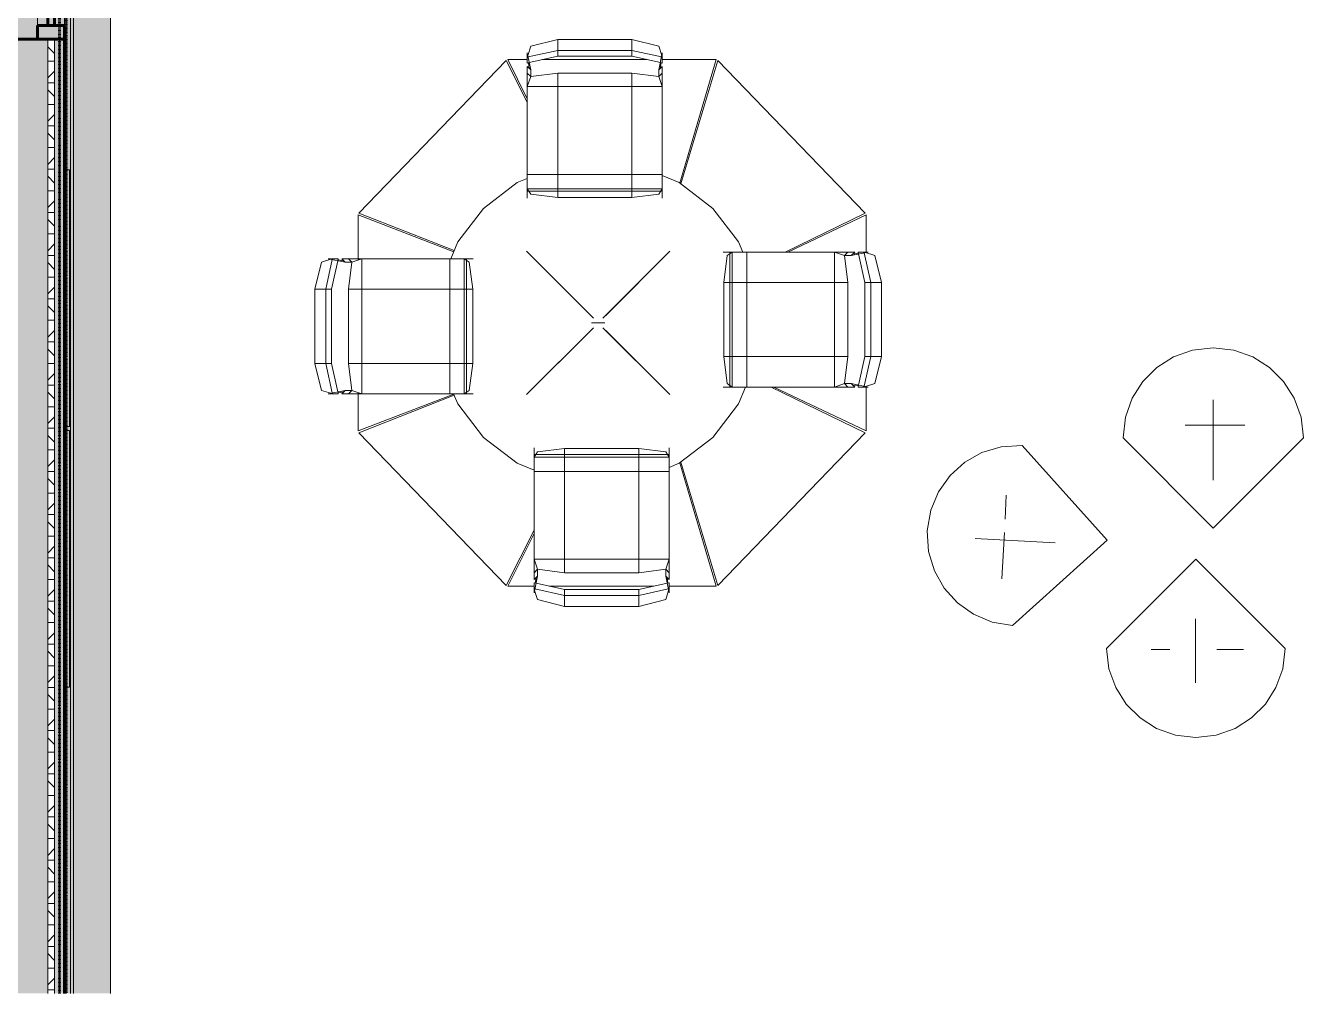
# Model space of a CAD drawing. Header units: inches. Extents: x -4061 to -1937, y 10959 to 12323.
# Drawn here: x -3406.1 to -3216.8, y 11023.2 to 11166.6 of the extents above; entities that cross this region are included whole.
import ezdxf

# ---------------------------------------------------------------- set-up
doc = ezdxf.new("R2010")
doc.units = ezdxf.units.IN
doc.header["$MEASUREMENT"] = 0
doc.linetypes.add('Dash 1_16_', pattern=[0.125, 0.0625, -0.0625])
for name, color, linetype, lineweight in [('0-1', 7, 'Continuous', 5), ('0-4', 7, 'Continuous', 9), ('A-DETL-GENF-1', 53, 'Continuous', 9), ('A-DETL-MBND-4', 7, 'Continuous', 9), ('A-DETL-MBND-5', 251, 'Continuous', 9), ('A-DETL-MBND-6', 247, 'Continuous', 9), ('A-GLAZ-1', 27, 'Continuous', 18), ('A-GLAZ-2', 10, 'Continuous', 18), ('A-GLAZ-3', 251, 'Continuous', 9), ('A-GLAZ-CURT-1', 90, 'Continuous', 9), ('A-GLAZ-CURT-2', 250, 'Continuous', 60), ('A-GLAZ-CWMG-1', 247, 'Continuous', 9), ('A-GLAZ-CWMG-2', 250, 'Continuous', 60), ('A-GLAZ-CWMG-3', 7, 'Continuous', 9), ('A-WALL-1', 8, 'Continuous', 5), ('A-WALL-2', 250, 'Continuous', 60), ('A-WALL-3', 10, 'Continuous', 18), ('A-WALL-4', 23, 'Continuous', 5), ('A-WALL-6', 27, 'Continuous', 18), ('A-WALL-PATT-3', 53, 'Continuous', 9), ('A-WALL-PATT-4', 43, 'Continuous', 9), ('C-PROP-LINE-2', 91, 'Dash 1_16_', 60), ('L-SITE', 91, 'Continuous', 9)]:
    doc.layers.add(name, color=color, linetype=linetype, lineweight=lineweight)
pattern_1 = [(0, (25.74, 1.51), (-38.4, -120.38), [0.392, -38.007]), (0, (25.74, 1.12), (-38.4, -120.38), [0.392, -38.007]), (0, (25.74, -14.85), (-38.4, -120.38), [0.392, -38.007]), (0, (25.74, -15.24), (-38.4, -120.38), [0.392, -38.007]), (0, (25.74, -31.2), (-38.4, -120.38), [0.393, -38.008]), (0, (25.74, -31.6), (-38.4, -120.38), [0.393, -38.008]), (0, (25.74, -47.56), (-38.4, -120.38), [0.393, -38.008]), (0, (25.74, -47.95), (-38.4, -120.38), [0.393, -38.008]), (0, (25.74, -63.92), (-38.4, -120.38), [0.393, -38.008]), (0, (25.74, -64.31), (-38.4, -120.38), [0.393, -38.008]), (0, (25.74, -80.28), (-38.4, -120.38), [0.393, -38.008]), (0, (25.74, -80.67), (-38.4, -120.38), [0.393, -38.008]), (0, (25.74, -96.63), (-38.4, -120.38), [0.393, -38.008]), (0, (25.74, -97.03), (-38.4, -120.38), [0.393, -38.008]), (0, (25.74, -112.99), (-38.4, -120.38), [0.392, -38.007]), (0, (25.74, -113.38), (-38.4, -120.38), [0.392, -38.007]), (0, (43.19, 1.51), (-38.4, -120.38), [0.393, -38.008]), (0, (43.19, 1.12), (-38.4, -120.38), [0.393, -38.008]), (0, (43.19, -14.85), (-38.4, -120.38), [0.393, -38.008]), (0, (43.19, -15.24), (-38.4, -120.38), [0.393, -38.008]), (0, (43.19, -31.2), (-38.4, -120.38), [0.393, -38.008]), (0, (43.19, -31.6), (-38.4, -120.38), [0.393, -38.008]), (0, (43.19, -47.56), (-38.4, -120.38), [0.393, -38.008]), (0, (43.19, -47.95), (-38.4, -120.38), [0.393, -38.008]), (0, (43.19, -63.92), (-38.4, -120.38), [0.393, -38.008]), (0, (43.19, -64.31), (-38.4, -120.38), [0.393, -38.008]), (0, (43.19, -80.28), (-38.4, -120.38), [0.393, -38.008]), (0, (43.19, -80.67), (-38.4, -120.38), [0.393, -38.008]), (0, (43.19, -96.63), (-38.4, -120.38), [0.393, -38.008]), (0, (43.19, -97.03), (-38.4, -120.38), [0.393, -38.008]), (0, (43.19, -112.99), (-38.4, -120.38), [0.392, -38.007]), (0, (43.19, -113.38), (-38.4, -120.38), [0.392, -38.007]), (0, (60.64, 1.51), (-38.4, -120.38), [0.392, -38.007]), (0, (60.64, 1.12), (-38.4, -120.38), [0.392, -38.007]), (0, (60.64, -14.85), (-38.4, -120.38), [0.392, -38.007]), (0, (60.64, -15.24), (-38.4, -120.38), [0.392, -38.007]), (0, (60.64, -31.2), (-38.4, -120.38), [0.392, -38.007]), (0, (60.64, -31.6), (-38.4, -120.38), [0.392, -38.007]), (0, (60.64, -47.56), (-38.4, -120.38), [0.392, -38.007]), (0, (60.64, -47.95), (-38.4, -120.38), [0.392, -38.007]), (0, (60.64, -63.92), (-38.4, -120.38), [0.392, -38.007]), (0, (60.64, -64.31), (-38.4, -120.38), [0.392, -38.007]), (0, (60.64, -80.28), (-38.4, -120.38), [0.392, -38.007]), (0, (60.64, -80.67), (-38.4, -120.38), [0.392, -38.007]), (0, (60.64, -96.63), (-38.4, -120.38), [0.392, -38.007]), (0, (60.64, -97.03), (-38.4, -120.38), [0.392, -38.007]), (0, (60.64, -112.99), (-38.4, -120.38), [0.392, -38.007]), (0, (60.64, -113.38), (-38.4, -120.38), [0.392, -38.007]), (270, (24, 4.063), (-38.4, -2e-15), [120, -0.375]), (270, (24.375, 4.063), (-38.4, -2e-15), [120, -0.375]), (270, (25.74, 1.51), (-38.4, -2e-15), [0.392, -119.982]), (270, (25.74, -14.848), (-38.4, -2e-15), [0.393, -119.983]), (270, (25.74, -31.206), (-38.4, -2e-15), [0.392, -119.982]), (270, (25.74, -47.563), (-38.4, -2e-15), [0.392, -119.982]), (270, (25.74, -63.92), (-38.4, -2e-15), [0.392, -119.982]), (270, (25.74, -80.277), (-38.4, -2e-15), [0.392, -119.982]), (270, (25.74, -96.634), (-38.4, -2e-15), [0.392, -119.982]), (270, (25.74, -112.99), (-38.4, -2e-15), [0.392, -119.982]), (270, (26.134, 1.51), (-38.4, -2e-15), [0.392, -119.982]), (270, (26.134, -14.848), (-38.4, -2e-15), [0.393, -119.983]), (270, (26.134, -31.206), (-38.4, -2e-15), [0.392, -119.982]), (270, (26.134, -47.563), (-38.4, -2e-15), [0.392, -119.982]), (270, (26.134, -63.92), (-38.4, -2e-15), [0.392, -119.982]), (270, (26.134, -80.277), (-38.4, -2e-15), [0.392, -119.982]), (270, (26.134, -96.634), (-38.4, -2e-15), [0.392, -119.982]), (270, (26.134, -112.99), (-38.4, -2e-15), [0.392, -119.982]), (270, (43.19, 1.51), (-38.4, -2e-15), [0.392, -119.982]), (270, (43.19, -14.848), (-38.4, -2e-15), [0.393, -119.983]), (270, (43.19, -31.206), (-38.4, -2e-15), [0.392, -119.982]), (270, (43.19, -47.563), (-38.4, -2e-15), [0.392, -119.982]), (270, (43.19, -63.92), (-38.4, -2e-15), [0.392, -119.982]), (270, (43.19, -80.277), (-38.4, -2e-15), [0.392, -119.982]), (270, (43.19, -96.634), (-38.4, -2e-15), [0.392, -119.982]), (270, (43.19, -112.99), (-38.4, -2e-15), [0.392, -119.982]), (270, (43.584, 1.51), (-38.4, -2e-15), [0.392, -119.982]), (270, (43.584, -14.848), (-38.4, -2e-15), [0.393, -119.983]), (270, (43.584, -31.206), (-38.4, -2e-15), [0.392, -119.982]), (270, (43.584, -47.563), (-38.4, -2e-15), [0.392, -119.982]), (270, (43.584, -63.92), (-38.4, -2e-15), [0.392, -119.982]), (270, (43.584, -80.277), (-38.4, -2e-15), [0.392, -119.982]), (270, (43.584, -96.634), (-38.4, -2e-15), [0.392, -119.982]), (270, (43.584, -112.99), (-38.4, -2e-15), [0.392, -119.982]), (270, (60.64, 1.51), (-38.4, -2e-15), [0.392, -119.982]), (270, (60.64, -14.848), (-38.4, -2e-15), [0.392, -119.982]), (270, (60.64, -31.206), (-38.4, -2e-15), [0.392, -119.982]), (270, (60.64, -47.563), (-38.4, -2e-15), [0.392, -119.982]), (270, (60.64, -63.92), (-38.4, -2e-15), [0.392, -119.982]), (270, (60.64, -80.277), (-38.4, -2e-15), [0.392, -119.982]), (270, (60.64, -96.634), (-38.4, -2e-15), [0.392, -119.982]), (270, (60.64, -112.99), (-38.4, -2e-15), [0.392, -119.982]), (270, (61.034, 1.51), (-38.4, -2e-15), [0.392, -119.982]), (270, (61.034, -14.848), (-38.4, -2e-15), [0.392, -119.982]), (270, (61.034, -31.206), (-38.4, -2e-15), [0.392, -119.982]), (270, (61.034, -47.563), (-38.4, -2e-15), [0.392, -119.982]), (270, (61.034, -63.92), (-38.4, -2e-15), [0.392, -119.982]), (270, (61.034, -80.277), (-38.4, -2e-15), [0.392, -119.982]), (270, (61.034, -96.634), (-38.4, -2e-15), [0.392, -119.982]), (270, (61.034, -112.99), (-38.4, -2e-15), [0.392, -119.982]), (180, (62.4, 4.44), (-38.4, -120.38), [38.025, -0.375]), (180, (62.4, 4.06), (-38.4, -120.38), [38.025, -0.375])]

# ---------------------------------------------------------------- blocks, each defined once
blk = doc.blocks.new('Basic Wall _ EXT - FIBER CEMENT - LARGE - ___-2162458-ENLARGED RCP - 1ST FLOOR PLAN - EAST')
at = {"layer": 'A-WALL-6'}
for points in [[(-3400.04, 11023.21), (-3399.44, 11023.21), (-3399.44, 11246.78), (-3400.05, 11247.39), (-3400.04, 11145.2), (-3399.55, 11145.2), (-3399.55, 11107.18), (-3400.05, 11107.18), (-3400.03, 11106.61), (-3399.55, 11106.61), (-3399.55, 11068.59), (-3400.05, 11068.59), (-3400.05, 11023.21)], [(-3399.44, 11023.21), (-3399.15, 11023.21), (-3399.15, 11246.49), (-3399.44, 11246.78), (-3399.44, 11027.91)], [(-3399.15, 11023.21), (-3399.02, 11023.21), (-3399.04, 11246.38), (-3399.15, 11246.45), (-3399.15, 11027.91)], [(-3398.96, 11023.21), (-3398.98, 11246.32), (-3399, 11246.31), (-3398.97, 11023.21), (-3398.97, 11023.21)], [(-3399.02, 11023.21), (-3399, 11023.21), (-3399.02, 11027.91)]]:
    blk.add_hatch(color=256, dxfattribs=at).paths.add_polyline_path(points, flags=0)
at = {"layer": 'A-WALL-3'}
for p, q in [((-3399.44, 11246.78), (-3400.05, 11247.39)), ((-3399.15, 11246.49), (-3399.44, 11246.78)), ((-3399.44, 11023.21), (-3399.44, 11246.78)), ((-3399, 11246.34), (-3399.02, 11246.36)), ((-3398.96, 11246.31), (-3398.96, 11023.21))]:
    blk.add_line(p, q, dxfattribs=at)
at = {"layer": 'A-WALL-3', "flags": 128}
for points in [[(-3399.02, 11246.36), (-3399.04, 11246.38), (-3399.07, 11246.41), (-3399.09, 11246.43), (-3399.11, 11246.45), (-3399.14, 11246.48), (-3399.15, 11246.49)], [(-3398.96, 11246.31), (-3398.96, 11246.31), (-3398.97, 11246.31), (-3398.98, 11246.32), (-3399, 11246.34)]]:
    blk.add_lwpolyline(points, dxfattribs=at)
blk = doc.blocks.new('Basic Wall _ EXT - FIBER CEMENT - SMALL - ___-2145932-ENLARGED RCP - 1ST FLOOR PLAN - EAST')
at = {"layer": 'A-DETL-MBND-6'}
blk.add_hatch(color=256, dxfattribs=at).paths.add_polyline_path([(-3398.96, 11023.21), (-3393.48, 11023.21), (-3393.48, 11240.83), (-3398.96, 11246.31), (-3398.96, 11027.91)], flags=0)
at = {"layer": 'A-DETL-MBND-4'}
blk.add_line((-3393.48, 11023.21), (-3393.48, 11240.83), dxfattribs=at)
blk = doc.blocks.new('_THE_ WINDOW _ DOOR - Window - 3rd Floor-V45-ENLARGED RCP - 1ST FLOOR PLAN - EAST')
at = {"layer": 'A-DETL-MBND-5'}
h = blk.add_hatch(dxfattribs=at)
h.set_pattern_fill('FP_9', color=256, style=0, pattern_type=2)
h.set_pattern_definition(pattern_1)
h.paths.add_polyline_path([(19.01, 4.19), (19.01, 4.44), (-19.01, 4.44), (-19.01, 4.19), (18.42, 4.19)], flags=0)
at = {"layer": 'A-DETL-MBND-6'}
blk.add_hatch(color=256, dxfattribs=at).paths.add_polyline_path([(19.01, 4.44), (19.01, 4.94), (-19.01, 4.94), (-19.01, 4.44), (19.01, 4.44)], flags=0)
at = {"layer": 'A-DETL-MBND-4'}
for p, q in [((19.01, 4.94), (-19.01, 4.94)), ((-19.01, 4.94), (-19.01, 4.44)), ((19.01, 4.44), (-19.01, 4.44)), ((-19.01, 4.44), (-19.01, 4.19)), ((19.01, 4.94), (19.01, 4.44))]:
    blk.add_line(p, q, dxfattribs=at)
blk = doc.blocks.new('_THE_ WINDOW _ DOOR - Window - 2nd Floor-2113388-ENLARGED RCP - 1ST FLOOR PLAN - EAST')
at = {"layer": 'A-GLAZ-1'}
blk.add_hatch(color=256, dxfattribs=at).paths.add_polyline_path([(3.51, 4.44), (19.01, 4.44), (19.01, 4.94), (-19.01, 4.94), (-19.01, 4.44), (-4.16, 4.44)], flags=0)
at = {"layer": 'A-GLAZ-3'}
h = blk.add_hatch(dxfattribs=at)
h.set_pattern_fill('FP_9', color=256, style=0, pattern_type=2)
h.set_pattern_definition(pattern_1)
h.paths.add_polyline_path([(18.84, 4.19), (19.01, 4.19), (19.01, 4.44), (-19.01, 4.44), (-19.01, 4.19), (11.17, 4.19)], flags=0)
at = {"layer": 'A-GLAZ-2'}
for p, q in [((19.01, 4.94), (-19.01, 4.94)), ((-19.01, 4.94), (-19.01, 4.44)), ((19.01, 4.44), (-19.01, 4.44)), ((-19.01, 4.44), (-19.01, 4.19)), ((19.01, 4.94), (19.01, 4.44)), ((19.01, 4.44), (19.01, 4.19))]:
    blk.add_line(p, q, dxfattribs=at)
blk = doc.blocks.new('Outdoor Table01 - 02ZUTB01_dwg-1294291-ENLARGED RCP - 1ST FLOOR PLAN - EAST')
at = {"layer": 'L-SITE'}
for p, q in [((-7, 41.99), (-11, 40.99)), ((-7, 41.99), (4, 41.99)), ((-7, 41.99), (-7, 40.37)), ((4, 41.99), (8, 40.99)), ((4, 41.99), (4, 40.37)), ((-11, 37.5), (-11.5, 40)), ((-11.5, 39.5), (-11.5, 40)), ((-11, 40.99), (-11.42, 39.62)), ((-7, 40.37), (-11.38, 39.4)), ((-7, 40.37), (4, 40.37)), ((-7, 40.37), (-7, 39.5)), ((4, 40.37), (8.38, 39.4)), ((4, 40.37), (4, 39.5)), ((8.42, 39.62), (8, 40.99)), ((8.5, 40), (8, 37.5)), ((8.5, 39.5), (8.5, 40)), ((-37.47, 16.26), (-15.64, 38.89)), ((-11.5, 30.7), (-15.64, 38.89)), ((-15.38, 39), (-11.5, 31.19)), ((-15.38, 39), (-11.5, 39)), ((-11.46, 39.24), (-11.5, 39.5)), ((-11.49, 39.42), (-11.5, 39.37)), ((-11.5, 39.37), (-11.5, 38.5)), ((-11.23, 38.56), (-11.5, 38.5)), ((-11.5, 20), (-11.5, 38)), ((-11.5, 38), (-11, 37.5)), ((-11.5, 37), (-11.5, 38)), ((-11.2, 37.7), (-11.34, 38.54)), ((-7, 39.5), (-11.21, 38.56)), ((-9.25, 39), (6.25, 39)), ((4, 39.5), (-7, 39.5)), ((8.21, 38.56), (4, 39.5)), ((8, 37.5), (8.5, 38)), ((8.34, 38.54), (8.2, 37.7)), ((8.5, 38.5), (8.23, 38.56)), ((8.5, 39.5), (8.46, 39.24)), ((8.5, 39.37), (8.49, 39.42)), ((8.5, 39.37), (8.5, 38.5)), ((8.5, 39), (15.49, 39)), ((8.5, 38), (8.5, 20)), ((8.5, 38), (8.5, 37)), ((10.1, 20.71), (15.49, 39)), ((10.22, 20.61), (15.74, 38.89)), ((15.74, 38.89), (37.57, 16.26)), ((-11.5, 20.5), (-11.5, 37)), ((-11.5, 37), (-11, 36.5)), ((-11.5, 35), (-11, 36.5)), ((-11, 37.5), (-11, 36.5)), ((-7, 37), (-11, 36.5)), ((4, 37), (-7, 37)), ((-7, 37), (-7, 35)), ((8, 36.5), (4, 37)), ((4, 35), (4, 37)), ((8, 36.5), (8, 37.5)), ((8, 36.5), (8.5, 37)), ((8.5, 35), (8, 36.5)), ((8.5, 37), (8.5, 20.5)), ((-11.5, 22), (-11.5, 35)), ((-7, 35), (-11.5, 35)), ((4, 35), (-7, 35)), ((-7, 35), (-7, 22)), ((4, 22), (4, 35)), ((8.5, 35), (4, 35)), ((8.5, 22), (8.5, 35)), ((-11.5, 19.5), (-11.5, 23)), ((8.5, 19.5), (8.5, 23)), ((-11.5, 21.82), (-14, 20.78)), ((-11.5, 22), (-11.5, 18.5)), ((-11.5, 19.87), (-11.5, 22)), ((-7, 22), (-11.5, 22)), ((4, 22), (-7, 22)), ((-7, 22), (-7, 19.87)), ((4, 19.87), (4, 22)), ((8.5, 22), (4, 22)), ((8.5, 18.5), (8.5, 22)), ((8.5, 19.87), (8.5, 22)), ((10, 20.78), (8.5, 21.41)), ((-14, 20.78), (-18.97, 16.97)), ((-11.5, 19.5), (-11.5, 20.5)), ((-11.5, 20.5), (-11.5, 20)), ((-11.5, 18.5), (-11.5, 20)), ((-11, 19.09), (-11.5, 19.87)), ((-7, 19.87), (-11.5, 19.87)), ((-11.5, 19.5), (8.5, 19.5)), ((-11.5, 19.5), (8.5, 19.5)), ((-11.5, 18.5), (-11.5, 19.5)), ((-7, 18.59), (-11, 19.09)), ((4, 19.87), (-7, 19.87)), ((-7, 19.87), (-7, 18.59)), ((8.5, 19.87), (4, 19.87)), ((4, 19.87), (4, 18.59)), ((8, 19.09), (4, 18.59)), ((8.5, 19.87), (8, 19.09)), ((8.5, 20.5), (8.5, 19.5)), ((8.5, 20.5), (8.5, 20)), ((8.5, 20), (8.5, 18.5)), ((8.5, 19.5), (8.5, 18.5)), ((14.97, 16.97), (10, 20.78)), ((4, 18.59), (-7, 18.59)), ((-23.39, 10.54), (-37.57, 16)), ((-37.57, 10.31), (-37.57, 16)), ((-23.32, 10.71), (-37.47, 16.26)), ((-18.97, 16.97), (-22.78, 12)), ((18.78, 12), (14.97, 16.97)), ((23.61, 9.5), (37.57, 16.26)), ((24, 9.5), (37.68, 16)), ((37.68, 16), (37.68, 9.5)), ((-22.78, 12), (-23.41, 10.5)), ((19.82, 9.5), (18.78, 12)), ((-43.99, 6), (-42.99, 10)), ((-41.62, 10.42), (-42.99, 10)), ((-42.37, 6), (-41.4, 10.38)), ((-41.5, 10.5), (-42, 10.5)), ((-42, 10.5), (-39.5, 10)), ((-41.24, 10.46), (-41.5, 10.5)), ((-40.56, 10.21), (-41.5, 6)), ((-41.37, 10.5), (-41.42, 10.49)), ((-41.37, 10.5), (-40.5, 10.5)), ((-40.5, 10.5), (-40.56, 10.23)), ((-39.7, 10.2), (-40.54, 10.34)), ((-39.5, 10), (-40, 10.5)), ((-40, 10.5), (-22, 10.5)), ((-40, 10.5), (-39, 10.5)), ((-38.5, 10), (-39.5, 10)), ((-38.5, 10), (-39, 10.5)), ((-39, 10.5), (-22.5, 10.5)), ((-38.5, 10), (-39, 6)), ((-37, 10.5), (-38.5, 10)), ((-24, 10.5), (-37, 10.5)), ((-37, 10.5), (-37, 6)), ((-21.5, 10.5), (-25, 10.5)), ((-20.5, 10.5), (-24, 10.5)), ((-21.87, 10.5), (-24, 10.5)), ((-24, 10.5), (-24, 6)), ((-22.5, 10.5), (-21.5, 10.5)), ((-22.5, 10.5), (-22, 10.5)), ((-22, 10.5), (-20.5, 10.5)), ((-21.87, 10.5), (-21.09, 10)), ((-21.87, 10.5), (-21.87, 6)), ((-21.5, -9.5), (-21.5, 10.5)), ((-21.5, -9.5), (-21.5, 10.5)), ((-21.5, 10.5), (-20.5, 10.5)), ((-21.09, 10), (-20.59, 6)), ((-2.71, 0.71), (-12.61, 10.61)), ((-3.41, 1.41), (-12.61, 10.61)), ((-1.29, 0.71), (8.61, 10.61)), ((-0.59, 1.41), (8.61, 10.61)), ((20, 9.5), (16.5, 9.5)), ((16.5, 9.5), (18, 9.5)), ((16.5, 9.5), (17.5, 9.5)), ((17.09, 9), (17.87, 9.5)), ((17.5, 9.5), (17.5, -10.5)), ((17.5, 9.5), (17.5, -10.5)), ((17.5, 9.5), (21, 9.5)), ((17.5, 9.5), (18.5, 9.5)), ((17.87, 9.5), (20, 9.5)), ((17.87, 5), (17.87, 9.5)), ((18, 9.5), (36, 9.5)), ((18.5, 9.5), (18, 9.5)), ((18.5, 9.5), (35, 9.5)), ((20, 9.5), (33, 9.5)), ((20, 5), (20, 9.5)), ((33, 9.5), (34.5, 9)), ((33, 5), (33, 9.5)), ((35, 9.5), (34.5, 9)), ((35, 9.5), (36, 9.5)), ((36, 9.5), (35.5, 9)), ((35.5, 9), (38, 9.5)), ((37.37, 9.5), (36.5, 9.5)), ((36.56, 9.23), (36.5, 9.5)), ((37.24, 9.46), (37.5, 9.5)), ((37.42, 9.49), (37.37, 9.5)), ((37.5, 9.5), (38, 9.5)), ((16.59, 5), (17.09, 9)), ((35.5, 9), (34.5, 9)), ((35, 5), (34.5, 9)), ((35.7, 9.2), (36.54, 9.34)), ((37.5, 5), (36.56, 9.21)), ((38.37, 5), (37.4, 9.38)), ((38.99, 9), (37.62, 9.42)), ((37.68, 9.44), (37.68, 9.4)), ((38.99, 9), (39.99, 5)), ((-43.99, -5), (-43.99, 6)), ((-43.99, 6), (-42.37, 6)), ((-42.37, -5), (-42.37, 6)), ((-42.37, 6), (-41.5, 6)), ((-41.5, 6), (-41.5, -5)), ((-39, 6), (-39, -5)), ((-37, 6), (-39, 6)), ((-24, 6), (-37, 6)), ((-37, 6), (-37, -5)), ((-21.87, 6), (-24, 6)), ((-24, 6), (-24, -5)), ((-21.87, 6), (-20.59, 6)), ((-21.87, 6), (-21.87, -5)), ((-20.59, 6), (-20.59, -5)), ((16.59, -6), (16.59, 5)), ((17.87, 5), (16.59, 5)), ((17.87, -6), (17.87, 5)), ((20, 5), (17.87, 5)), ((20, -6), (20, 5)), ((33, 5), (20, 5)), ((33, -6), (33, 5)), ((35, 5), (33, 5)), ((35, -6), (35, 5)), ((37.5, -6), (37.5, 5)), ((38.37, 5), (37.5, 5)), ((39.99, 5), (38.37, 5)), ((38.37, 5), (38.37, -6)), ((39.99, 5), (39.99, -6)), ((-3.41, 1.41), (-2.71, 0.71)), ((-2.71, 0.71), (-3.41, 1.41)), ((-0.59, 1.41), (-1.29, 0.71)), ((-0.59, 1.41), (-1.29, 0.71)), ((-2.71, -0.71), (-12.61, -10.61)), ((-3.41, -1.41), (-12.61, -10.61)), ((-2.71, -0.71), (-3.41, -1.41)), ((-2.71, -0.71), (-3.41, -1.41)), ((-3, 0), (-1, 0)), ((-3, 0), (-1, 0)), ((-1.29, -0.71), (8.61, -10.61)), ((-1.29, -0.71), (-0.59, -1.41)), ((-1.29, -0.71), (-0.59, -1.41)), ((-0.59, -1.41), (8.61, -10.61)), ((-43.99, -5), (-42.99, -9)), ((-43.99, -5), (-42.37, -5)), ((-42.37, -5), (-41.4, -9.38)), ((-42.37, -5), (-41.5, -5)), ((-41.5, -5), (-40.56, -9.21)), ((-39, -5), (-38.5, -9)), ((-39, -5), (-37, -5)), ((-37, -5), (-24, -5)), ((-37, -5), (-37, -9.5)), ((-24, -5), (-21.87, -5)), ((-24, -5), (-24, -9.5)), ((-21.87, -5), (-20.59, -5)), ((-21.87, -5), (-21.87, -9.5)), ((-20.59, -5), (-21.09, -9)), ((17.09, -10), (16.59, -6)), ((17.87, -6), (16.59, -6)), ((17.87, -10.5), (17.87, -6)), ((17.87, -6), (20, -6)), ((20, -10.5), (20, -6)), ((20, -6), (33, -6)), ((33, -10.5), (33, -6)), ((33, -6), (35, -6)), ((34.5, -10), (35, -6)), ((36.56, -10.21), (37.5, -6)), ((38.37, -6), (37.4, -10.38)), ((38.37, -6), (37.5, -6)), ((39.99, -6), (38.37, -6)), ((39.99, -6), (38.99, -10)), ((-42.99, -9), (-41.62, -9.42)), ((-39.5, -9), (-42, -9.5)), ((-41.24, -9.46), (-41.5, -9.5)), ((-40.56, -9.23), (-40.5, -9.5)), ((-39.7, -9.2), (-40.54, -9.34)), ((-40, -9.5), (-39.5, -9)), ((-39.5, -9), (-38.5, -9)), ((-39, -9.5), (-38.5, -9)), ((-37, -9.5), (-38.5, -9)), ((-37.57, -16), (-37.57, -9.31)), ((-21.09, -9), (-21.87, -9.5)), ((-41.5, -9.5), (-42, -9.5)), ((-41.42, -9.49), (-41.37, -9.5)), ((-41.37, -9.5), (-40.5, -9.5)), ((-22, -9.5), (-40, -9.5)), ((-39, -9.5), (-40, -9.5)), ((-22.5, -9.5), (-39, -9.5)), ((-23.39, -10.54), (-37.57, -16)), ((-23.32, -10.71), (-37.47, -16.26)), ((-24, -9.5), (-37, -9.5)), ((-21.5, -9.5), (-25, -9.5)), ((-20.5, -9.5), (-24, -9.5)), ((-21.87, -9.5), (-24, -9.5)), ((-23.82, -9.5), (-22.78, -12)), ((-21.5, -9.5), (-22.5, -9.5)), ((-22.5, -9.5), (-22, -9.5)), ((-20.5, -9.5), (-22, -9.5)), ((-20.5, -9.5), (-21.5, -9.5)), ((18, -10.5), (16.5, -10.5)), ((16.5, -10.5), (20, -10.5)), ((17.5, -10.5), (16.5, -10.5)), ((17.87, -10.5), (17.09, -10)), ((18.5, -10.5), (17.5, -10.5)), ((17.5, -10.5), (21, -10.5)), ((17.87, -10.5), (20, -10.5)), ((36, -10.5), (18, -10.5)), ((18.5, -10.5), (18, -10.5)), ((35, -10.5), (18.5, -10.5)), ((18.78, -12), (19.41, -10.5)), ((20, -10.5), (33, -10.5)), ((25.68, -10.5), (37.57, -16.26)), ((26.1, -10.5), (37.68, -16)), ((33, -10.5), (34.5, -10)), ((34.5, -10), (35, -10.5)), ((34.5, -10), (35.5, -10)), ((36, -10.5), (35, -10.5)), ((38, -10.5), (35.5, -10)), ((35.5, -10), (36, -10.5)), ((36.54, -10.34), (35.7, -10.2)), ((36.5, -10.5), (36.56, -10.23)), ((37.37, -10.5), (36.5, -10.5)), ((37.5, -10.5), (37.24, -10.46)), ((37.42, -10.49), (37.37, -10.5)), ((37.5, -10.5), (38, -10.5)), ((38.99, -10), (37.62, -10.42)), ((37.68, -10.4), (37.68, -10.44)), ((37.68, -10.5), (37.68, -16)), ((-22.78, -12), (-18.97, -16.97)), ((14.97, -16.97), (18.78, -12)), ((-15.64, -38.89), (-37.47, -16.26)), ((-18.97, -16.97), (-14, -20.78)), ((10, -20.78), (14.97, -16.97)), ((37.57, -16.26), (15.74, -38.89)), ((-12.5, -20), (-12.5, -18.5)), ((-12.5, -18.5), (-12.5, -22)), ((-12.5, -19.5), (-12.5, -18.5)), ((-12, -19.09), (-8, -18.59)), ((-8, -18.59), (3, -18.59)), ((-8, -19.87), (-8, -18.59)), ((3, -18.59), (7, -19.09)), ((3, -19.87), (3, -18.59)), ((7.5, -18.5), (7.5, -22)), ((7.5, -18.5), (7.5, -20)), ((7.5, -18.5), (7.5, -19.5)), ((-14, -20.78), (-12.5, -21.41)), ((-12.5, -19.87), (-12, -19.09)), ((7.5, -19.5), (-12.5, -19.5)), ((7.5, -19.5), (-12.5, -19.5)), ((-12.5, -20.5), (-12.5, -19.5)), ((-12.5, -19.5), (-12.5, -23)), ((-12.5, -19.87), (-12.5, -22)), ((-12.5, -19.87), (-8, -19.87)), ((-12.5, -38), (-12.5, -20)), ((-12.5, -20.5), (-12.5, -20)), ((-12.5, -37), (-12.5, -20.5)), ((-8, -19.87), (-8, -22)), ((-8, -19.87), (3, -19.87)), ((3, -22), (3, -19.87)), ((3, -19.87), (7.5, -19.87)), ((7, -19.09), (7.5, -19.87)), ((7.5, -19.5), (7.5, -23)), ((7.5, -19.5), (7.5, -20.5)), ((7.5, -19.87), (7.5, -22)), ((7.5, -20), (7.5, -38)), ((7.5, -20.5), (7.5, -20)), ((7.5, -20.5), (7.5, -37)), ((7.5, -21.82), (10, -20.78)), ((10.1, -20.71), (15.49, -39)), ((10.22, -20.61), (15.74, -38.89)), ((-12.5, -22), (-12.5, -35)), ((-12.5, -22), (-8, -22)), ((-8, -22), (-8, -35)), ((-8, -22), (3, -22)), ((3, -35), (3, -22)), ((3, -22), (7.5, -22)), ((7.5, -22), (7.5, -35)), ((-12.5, -32.68), (-15.64, -38.89)), ((-12.5, -33.2), (-15.38, -39)), ((-12.5, -35), (-12, -36.5)), ((-12.5, -35), (-8, -35)), ((-8, -35), (-8, -37)), ((-8, -35), (3, -35)), ((3, -37), (3, -35)), ((3, -35), (7.5, -35)), ((7.5, -35), (7, -36.5)), ((-12, -36.5), (-12.5, -37)), ((-12.5, -38), (-12.5, -37)), ((-12.5, -40), (-12, -37.5)), ((-12, -37.5), (-12.5, -38)), ((-12.2, -37.7), (-12.34, -38.54)), ((-12, -36.5), (-12, -37.5)), ((-12, -36.5), (-8, -37)), ((-8, -37), (3, -37)), ((3, -37), (7, -36.5)), ((7.5, -37), (7, -36.5)), ((7, -37.5), (7, -36.5)), ((7.5, -38), (7, -37.5)), ((7, -37.5), (7.5, -40)), ((7.2, -37.7), (7.34, -38.54)), ((7.5, -37), (7.5, -38)), ((-12.5, -39), (-15.38, -39)), ((-12.5, -39.37), (-12.5, -38.5)), ((-12.5, -38.5), (-12.23, -38.56)), ((-12.46, -39.24), (-12.5, -39.5)), ((-12.49, -39.42), (-12.5, -39.37)), ((-12.5, -39.5), (-12.5, -40)), ((-12, -40.99), (-12.42, -39.62)), ((-8, -40.37), (-12.38, -39.4)), ((-12.21, -38.56), (-8, -39.5)), ((5.25, -39), (-10.25, -39)), ((-8, -39.5), (3, -39.5)), ((-8, -40.37), (-8, -39.5)), ((3, -39.5), (7.21, -38.56)), ((3, -40.37), (7.38, -39.4)), ((3, -40.37), (3, -39.5)), ((7, -40.99), (7.42, -39.62)), ((7.23, -38.56), (7.5, -38.5)), ((7.46, -39.24), (7.5, -39.5)), ((7.49, -39.42), (7.5, -39.37)), ((7.5, -39.37), (7.5, -38.5)), ((15.49, -39), (7.5, -39)), ((7.5, -39.5), (7.5, -40)), ((-8, -41.99), (-12, -40.99)), ((3, -40.37), (-8, -40.37)), ((-8, -41.99), (-8, -40.37)), ((3, -41.99), (3, -40.37)), ((7, -40.99), (3, -41.99)), ((3, -41.99), (-8, -41.99))]:
    blk.add_line(p, q, dxfattribs=at)
blk = doc.blocks.new('Outdoor Table01 - Outdoor Table01-1899970-ENLARGED RCP - 1ST FLOOR PLAN - EAST')
at = {"extrusion": (0, 0, -1), "zscale": -1, "rotation": 180}
blk.add_blockref('Outdoor Table01 - 02ZUTB01_dwg-1294291-ENLARGED RCP - 1ST FLOOR PLAN - EAST', (0, 0), dxfattribs=at)
blk = doc.blocks.new('Rectangular Mullion - 2_ x 4_ rectangular-1900516-ENLARGED RCP - 1ST FLOOR PLAN - EAST')
at = {"layer": 'A-GLAZ-CWMG-1'}
h = blk.add_hatch(color=256, dxfattribs=at)
h.paths.add_polyline_path([(-3403.92, 11166.59), (-3402.8, 11166.59), (-3402.8, 11201.99), (-3404.3, 11201.99), (-3404.3, 11166.59)], flags=0)
h.paths.add_polyline_path([(-3400.3, 11166.59), (-3400.3, 11201.99), (-3401.8, 11201.99), (-3401.8, 11166.59)], flags=0)
at = {"layer": 'A-GLAZ-CWMG-3'}
for p, q in [((-3404.3, 11201.99), (-3404.3, 11166.59)), ((-3400.3, 11201.99), (-3400.3, 11166.59))]:
    blk.add_line(p, q, dxfattribs=at)
blk = doc.blocks.new('Rectangular Mullion - 2_ x 4_ rectangular-2110444-ENLARGED RCP - 1ST FLOOR PLAN - EAST')
at = {"layer": 'A-GLAZ-CWMG-1'}
blk.add_hatch(color=256, dxfattribs=at).paths.add_polyline_path([(-2, -0.5), (-2, 2), (0, 2), (0, -2), (-2, -2), (-2, -1.69)], flags=0)
at = {"layer": 'A-GLAZ-CWMG-2'}
for p, q in [((0, 2), (-2, 2)), ((-2, 2), (-2, -2)), ((0, -2), (0, 2)), ((-2, -2), (0, -2))]:
    blk.add_line(p, q, dxfattribs=at)
blk = doc.blocks.new('System Panel - Glazed-2110452-ENLARGED RCP - 1ST FLOOR PLAN - EAST')
at = {"layer": 'A-GLAZ-CURT-1'}
blk.add_hatch(color=256, dxfattribs=at).paths.add_polyline_path([(17.7, -0.5), (17.7, 0.5), (-17.7, 0.5), (-17.7, -0.5), (15.45, -0.5)], flags=0)
at = {"layer": 'A-GLAZ-CURT-2'}
for p, q in [((-17.7, -0.5), (-17.7, 0.5)), ((-17.7, 0.5), (17.7, 0.5)), ((17.7, 0.5), (17.7, -0.5)), ((17.7, -0.5), (-17.7, -0.5))]:
    blk.add_line(p, q, dxfattribs=at)
blk = doc.blocks.new('dwayne 23733 - dwayne 23733-2121486-ENLARGED RCP - 1ST FLOOR PLAN - EAST')
at = {"layer": 'A-DETL-GENF-1'}
for p, q in [((-13.72, 0.19), (-0.5, 13.4)), ((12.71, 0.19), (-0.5, 13.4)), ((-0.54, 4.58), (-0.54, -4.9)), ((-13.72, 0.19), (-13.37, -2.84)), ((12.36, -2.84), (12.71, 0.19)), ((-7.12, 0), (-4.34, 0)), ((6.54, 0), (2.6, 0)), ((-13.37, -2.84), (-12.37, -5.62)), ((11.37, -5.62), (12.36, -2.84)), ((-12.37, -5.62), (-10.81, -8.08)), ((9.81, -8.08), (11.37, -5.62)), ((-10.81, -8.08), (-8.77, -10.12)), ((7.76, -10.12), (9.81, -8.08)), ((-8.77, -10.12), (-6.31, -11.69)), ((5.31, -11.69), (7.76, -10.12)), ((-6.31, -11.69), (-3.53, -12.68)), ((-3.53, -12.68), (-0.5, -13.03)), ((-0.5, -13.03), (2.53, -12.68)), ((2.53, -12.68), (5.31, -11.69))]:
    blk.add_line(p, q, dxfattribs=at)
blk = doc.blocks.new('tina 23824 - tina 23824-2121476-ENLARGED RCP - 1ST FLOOR PLAN - EAST')
at = {"layer": 'A-DETL-GENF-1'}
for p, q in [((-13.36, 0), (0, 13.36)), ((13.36, 0), (0, 13.36)), ((0, 6.27), (0, -5.63)), ((-13.36, 0), (-13.01, -3.06)), ((4.17, -1.88), (-4.66, -1.88)), ((13.01, -3.06), (13.36, 0)), ((-13.01, -3.06), (-12, -5.87)), ((12, -5.87), (13.01, -3.06)), ((-12, -5.87), (-10.42, -8.35)), ((10.42, -8.35), (12, -5.87)), ((-10.42, -8.35), (-8.35, -10.42)), ((8.35, -10.42), (10.42, -8.35)), ((-8.35, -10.42), (-5.87, -12)), ((5.87, -12), (8.35, -10.42)), ((-5.87, -12), (-3.06, -13.01)), ((-3.06, -13.01), (0, -13.36)), ((0, -13.36), (3.06, -13.01)), ((3.06, -13.01), (5.87, -12))]:
    blk.add_line(p, q, dxfattribs=at)
blk = doc.blocks.new('yinyin 25485 - yinyin 25485-2121478-ENLARGED RCP - 1ST FLOOR PLAN - EAST')
at = {"layer": 'A-DETL-GENF-1'}
for p, q in [((-13.35, 0), (0, 13.35)), ((13.35, 0), (0, 13.35)), ((0.77, -6.21), (0.77, 5.66)), ((-13.35, 0), (-13, -3.06)), ((13, -3.06), (13.35, 0)), ((-13, -3.06), (-11.99, -5.87)), ((-2.33, -1.94), (-5.88, -1.94)), ((-0.34, -1.94), (6.55, -1.94)), ((11.99, -5.87), (13, -3.06)), ((-11.99, -5.87), (-10.42, -8.35)), ((10.42, -8.35), (11.99, -5.87)), ((-10.42, -8.35), (-8.35, -10.42)), ((8.35, -10.42), (10.42, -8.35)), ((-8.35, -10.42), (-5.87, -11.99)), ((5.87, -11.99), (8.35, -10.42)), ((-5.87, -11.99), (-3.06, -13)), ((-3.06, -13), (0, -13.35)), ((0, -13.35), (3.06, -13)), ((3.06, -13), (5.87, -11.99))]:
    blk.add_line(p, q, dxfattribs=at)
blk = doc.blocks.new('CTR - 1st Phase - Shell_rvt-1-ENLARGED RCP - 1ST FLOOR PLAN - EAST')
at = {"layer": 'A-WALL-1'}
h = blk.add_hatch(color=256, dxfattribs=at)
h.paths.add_polyline_path([(-3401.8, 11023.21), (-3401.05, 11023.21), (-3401.05, 11164.59), (-3401.8, 11164.59), (-3401.8, 11027.91)], flags=0)
h.paths.add_polyline_path([(-3401.05, 11277.29), (-3401.05, 11285.91), (-3401.8, 11285.91), (-3401.8, 11277.29)], flags=0)
for points in [[(-3404.76, 11164.59), (-3404.3, 11164.59), (-3404.3, 11277.29), (-3408.92, 11277.29), (-3408.92, 11164.59), (-3408.3, 11164.59)], [(-3400.3, 11145.2), (-3400.05, 11145.2), (-3400.05, 11247.39), (-3400.3, 11247.39), (-3400.3, 11145.35)]]:
    blk.add_hatch(color=256, dxfattribs=at).paths.add_polyline_path(points, flags=0)
h = blk.add_hatch(color=256, dxfattribs=at)
h.paths.add_polyline_path([(-3400.05, 11023.21), (-3400.05, 11068.59), (-3400.3, 11068.59), (-3400.3, 11023.21)], flags=0)
h.paths.add_polyline_path([(-3400.3, 11106.61), (-3400.05, 11106.61), (-3400.06, 11107.18), (-3400.3, 11107.18), (-3400.3, 11106.99)], flags=0)
at = {"layer": 'A-WALL-4'}
h = blk.add_hatch(color=256, dxfattribs=at)
h.paths.add_polyline_path([(-3400.36, 11023.21), (-3400.3, 11023.21), (-3400.3, 11164.59), (-3401.05, 11164.59), (-3401.05, 11023.21), (-3400.84, 11023.21)], flags=0)
h.paths.add_polyline_path([(-3401.05, 11277.29), (-3400.3, 11277.29), (-3400.3, 11285.91), (-3401.05, 11285.91), (-3401.05, 11278.39)], flags=0)
at = {"layer": 'A-WALL-PATT-3'}
h = blk.add_hatch(dxfattribs=at)
h.set_pattern_fill('FP_17', color=256, style=0, pattern_type=2)
h.set_pattern_definition([(161.57, (0.32, 0.32), (-2.560496185, -0.000537386), [0, -18.214, 2.022, 0]), (18.43, (-0.32, 0.32), (-2.560496185, 0.000537386), [0, -18.214, 2.022, 0]), (108.43, (0.32, 0.32), (1.27922091, -6.400876726), [6.07, -14.166]), (71.57, (-0.32, 0.32), (1.27922091, 6.400876726), [6.07, -14.166])])
h.paths.add_polyline_path([(-3408.3, 11023.21), (-3402.8, 11023.21), (-3402.8, 11164.59), (-3408.3, 11164.59), (-3408.3, 11027.91)], flags=0)
h.paths.add_polyline_path([(-3408.3, 11277.29), (-3402.8, 11277.29), (-3402.8, 11285.91), (-3408.3, 11285.91), (-3408.3, 11279.04)], flags=0)
at = {"layer": 'A-WALL-PATT-4'}
h = blk.add_hatch(dxfattribs=at)
h.set_pattern_fill('FP_18', color=256, style=0, pattern_type=2)
h.set_pattern_definition([(0, (0, 0), (0, 3.199), []), (315, (0, 0), (3.19895108, 0), [4.524, -4.524]), (45, (0, 0), (3.19895108, 0), [4.524, -4.524])])
h.paths.add_polyline_path([(-3402.69, 11023.21), (-3401.8, 11023.21), (-3401.8, 11164.59), (-3402.8, 11164.59), (-3402.8, 11023.21), (-3402.72, 11023.21)], flags=0)
h.paths.add_polyline_path([(-3402.8, 11277.29), (-3401.8, 11277.29), (-3401.8, 11285.91), (-3402.8, 11285.91), (-3402.8, 11280.33)], flags=0)
at = {"layer": 'A-WALL-2'}
for p, q in [((-3408.92, 11164.59), (-3400.3, 11164.59)), ((-3400.3, 11164.59), (-3400.3, 11023.21))]:
    blk.add_line(p, q, dxfattribs=at)
at = {"layer": 'A-WALL-3'}
for p, q in [((-3400.05, 11145.2), (-3400.05, 11247.39)), ((-3402.8, 11164.59), (-3402.8, 11023.21)), ((-3401.8, 11164.59), (-3401.8, 11023.21)), ((-3401.05, 11164.59), (-3401.05, 11023.21)), ((-3400.3, 11145.2), (-3400.05, 11145.2)), ((-3400.3, 11107.18), (-3400.05, 11107.18)), ((-3400.05, 11106.61), (-3400.05, 11107.18)), ((-3400.3, 11106.61), (-3400.05, 11106.61)), ((-3400.05, 11068.59), (-3400.3, 11068.59)), ((-3400.05, 11023.21), (-3400.05, 11068.59))]:
    blk.add_line(p, q, dxfattribs=at)
at = {"layer": '0-4'}
for name, p in [('Basic Wall _ EXT - FIBER CEMENT - LARGE - ___-2162458-ENLARGED RCP - 1ST FLOOR PLAN - EAST', (0, 0)), ('Basic Wall _ EXT - FIBER CEMENT - SMALL - ___-2145932-ENLARGED RCP - 1ST FLOOR PLAN - EAST', (0, 0)), ('Rectangular Mullion - 2_ x 4_ rectangular-1900516-ENLARGED RCP - 1ST FLOOR PLAN - EAST', (0, 0)), ('Outdoor Table01 - Outdoor Table01-1899970-ENLARGED RCP - 1ST FLOOR PLAN - EAST', (-3319.25, 11122.54)), ('dwayne 23733 - dwayne 23733-2121486-ENLARGED RCP - 1ST FLOOR PLAN - EAST', (-3232.21, 11074.14))]:
    blk.add_blockref(name, p, dxfattribs=at)
for name, p, rotation in [('System Panel - Glazed-2110452-ENLARGED RCP - 1ST FLOOR PLAN - EAST', (-3402.3, 11184.29), 269.9999999999984), ('_THE_ WINDOW _ DOOR - Window - 3rd Floor-V45-ENLARGED RCP - 1ST FLOOR PLAN - EAST', (-3404.49, 11126.19), 269.9999999999999), ('tina 23824 - tina 23824-2121476-ENLARGED RCP - 1ST FLOOR PLAN - EAST', (-3230.13, 11105.51), 180), ('_THE_ WINDOW _ DOOR - Window - 2nd Floor-2113388-ENLARGED RCP - 1ST FLOOR PLAN - EAST', (-3404.49, 11087.6), 269.9999999999999), ('yinyin 25485 - yinyin 25485-2121478-ENLARGED RCP - 1ST FLOOR PLAN - EAST', (-3259.16, 11091.05), 266.9999999999994)]:
    blk.add_blockref(name, p, dxfattribs=dict(at, rotation=rotation))
at = {"layer": '0-4', "extrusion": (0, 0, -1), "rotation": 270.0000000000016}
blk.add_blockref('Rectangular Mullion - 2_ x 4_ rectangular-2110444-ENLARGED RCP - 1ST FLOOR PLAN - EAST', (3402.3, 11164.59), dxfattribs=at)
blk = doc.blocks.new('Family - ___-1870007-ENLARGED RCP - 1ST FLOOR PLAN - EAST')
at = {"layer": 'C-PROP-LINE-2'}
blk.add_line((-3400.05, 11247.39), (-3400.05, 11023.21), dxfattribs=at)
blk = doc.blocks.new('Family - ___-1870574-ENLARGED RCP - 1ST FLOOR PLAN - EAST')
at = {"layer": 'C-PROP-LINE-2'}
blk.add_line((-3401.05, 11277.29), (-3401.05, 11023.21), dxfattribs=at)

msp = doc.modelspace()

# ---------------------------------------------------------------- block references
at = {"layer": '0-1'}
msp.add_blockref('CTR - 1st Phase - Shell_rvt-1-ENLARGED RCP - 1ST FLOOR PLAN - EAST', (0, 0), dxfattribs=at)
at = {"layer": 'C-PROP-LINE-2'}
for name in ['Family - ___-1870007-ENLARGED RCP - 1ST FLOOR PLAN - EAST', 'Family - ___-1870574-ENLARGED RCP - 1ST FLOOR PLAN - EAST']:
    msp.add_blockref(name, (0, 0), dxfattribs=at)

doc.saveas('drawing.dxf')
